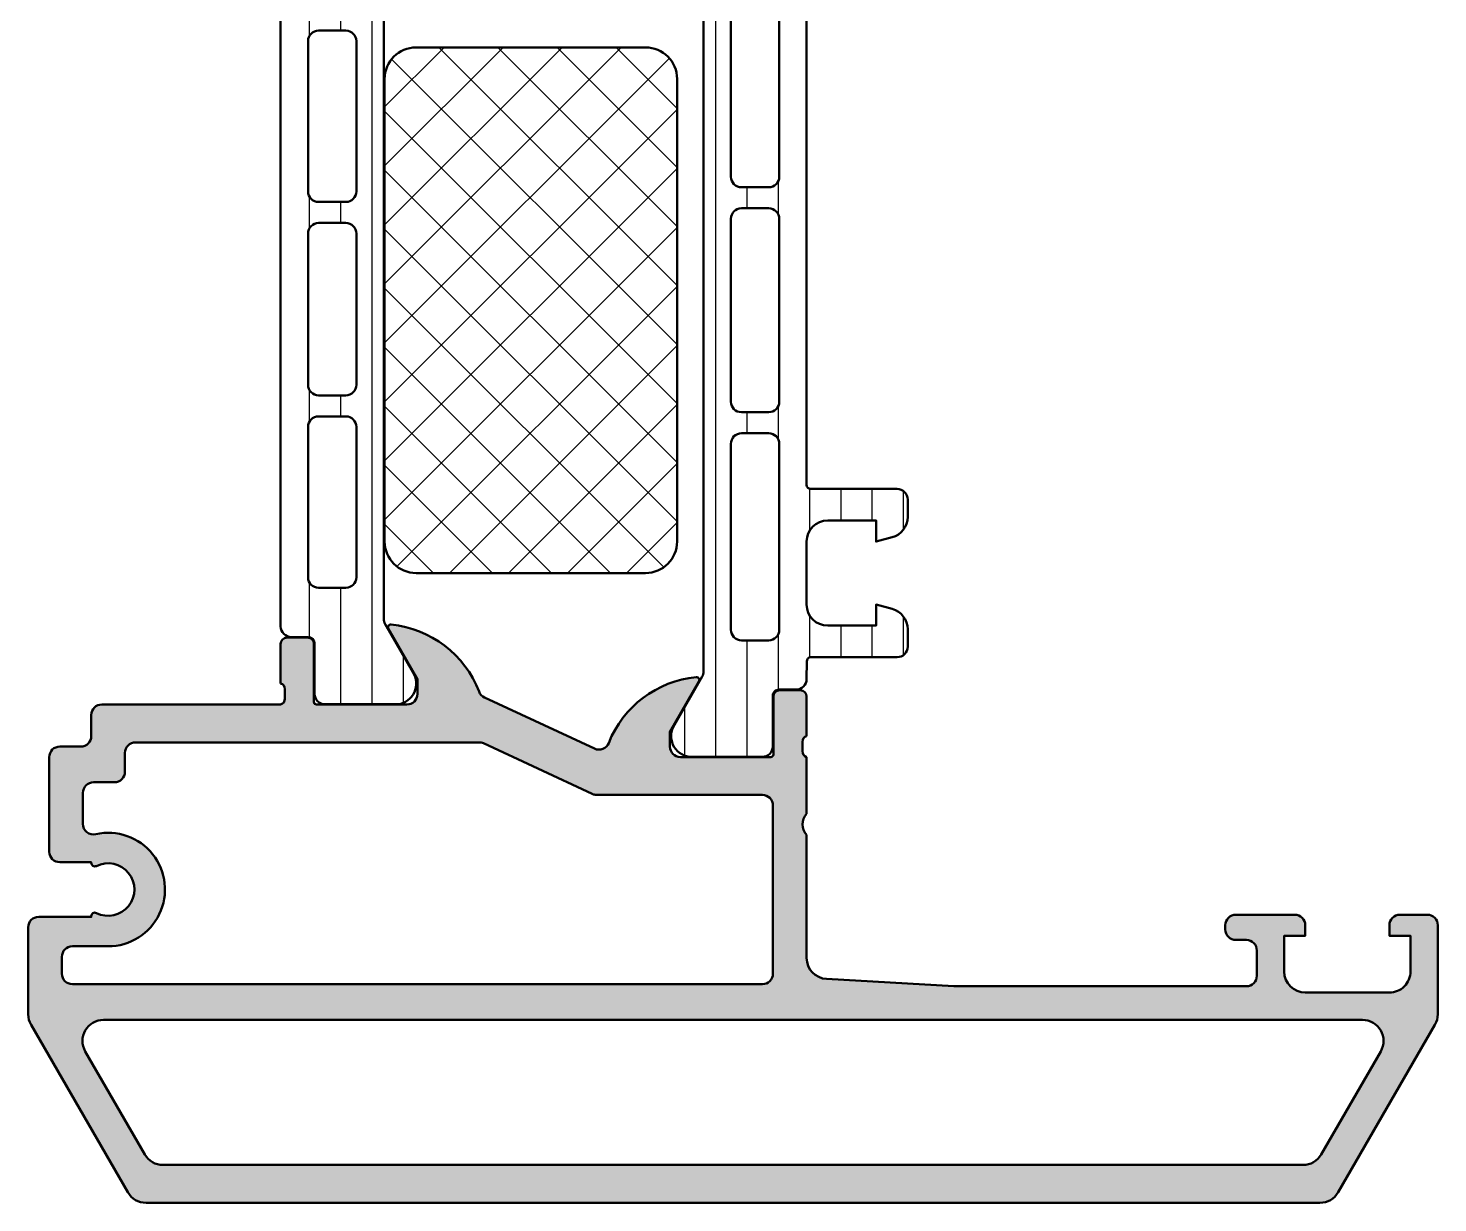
# Model space of a CAD drawing. Extents: x 0 to 67, y 1.3 to 92.7.
# Drawn here: x 0 to 67, y 1.3 to 57.2 of the extents above; entities that cross this region are included whole.
import ezdxf

# ---------------------------------------------------------------- set-up
doc = ezdxf.new("R2010")
doc.units = 0
for name, color, linetype, lineweight in [('0S-Alu contour', 7, 'Continuous', 50), ('0S-Alu hatch', 252, 'Continuous', 25), ('0S-Plastic contour', 254, 'Continuous', 50), ('0S-Plastic hatch', 253, 'Continuous', 25), ('0S-PT contour', 91, 'Continuous', 50), ('0S-PT hatch', 103, 'Continuous', 25)]:
    doc.layers.add(name, color=color, linetype=linetype, lineweight=lineweight)
pattern_1 = [(90, (0, 0), (-1.4859, 0), [])]

# ---------------------------------------------------------------- blocks, each defined once
blk = doc.blocks.new('357040__B6FF53A5_01B2_4312_879E_354DE3354620_')
at = {"layer": '0S-Alu hatch'}
h = blk.add_hatch(color=256, dxfattribs=at)
edge = h.paths.add_edge_path()
edge.add_line((36.99999999999998, 22.49999999999989), (36.99999999999999, 19.8000000003804))
edge.add_arc((37.52500000040001, 19.30000000000011), 0.7250000005519386, 136.3971810273362, 223.6028189727129)
edge.add_line((37.00000000000041, 18.79999999961938), (36.99999999999998, 12.94448846531186))
edge.add_arc((38, 12.94448846531192), 1.000000000000021, 180, 266.7295120768197)
edge.add_line((37.94295020946155, 11.94611713088792), (43.99999999999983, 11.60000000000004))
edge.add_line((43.99999999999983, 11.60000000000004), (57.90000000000001, 11.60000000000001))
edge.add_arc((57.90000000000001, 12.1), 0.4999999999999845, 270, 360)
edge.add_line((58.39999999999999, 12.1), (58.4, 13.29999999999997))
edge.add_arc((57.90000000000001, 13.29999999999995), 0.4999999999999912, 0, 90)
edge.add_line((57.90000000000001, 13.79999999999994), (57.39999999999999, 13.8))
edge.add_ellipse((57.40000000000001, 14.30000000000002), major_axis=(-0.5000000000000178, 0), ratio=1, start_angle=0, end_angle=89.9999999999967, ccw=False)
edge.add_line((56.90000000000001, 14.30000000000001), (56.89999999999999, 14.50000000000002))
edge.add_ellipse((57.39999999999998, 14.5), major_axis=(-0.4999999999999929, 0), ratio=1, start_angle=270.0000000000008, end_angle=360, ccw=False)
edge.add_line((57.39999999999998, 14.99999999999999), (60.2, 14.99999999999999))
edge.add_ellipse((60.20000000000001, 14.49999999999999), major_axis=(-0.4999999999999965, 0), ratio=1, start_angle=180, end_angle=270.0000000000008, ccw=False)
edge.add_line((60.7, 14.5), (60.7, 13.99999999999999))
edge.add_line((60.7, 13.99999999999999), (59.69999999999998, 13.99999999999999))
edge.add_line((59.69999999999998, 13.99999999999999), (59.69999999999998, 12.29999999999997))
edge.add_arc((60.69999999999996, 12.29999999999997), 0.9999999999999698, 180, 270)
edge.add_line((60.69999999999996, 11.3), (64.7, 11.29999999999997))
edge.add_arc((64.70000000000003, 12.29999999999996), 0.9999999999999918, 269.9999999999984, 360)
edge.add_line((65.70000000000002, 12.29999999999996), (65.69999999999999, 13.99999999999999))
edge.add_line((65.69999999999999, 13.99999999999999), (64.7, 13.99999999999999))
edge.add_line((64.7, 13.99999999999999), (64.7, 14.49999999999999))
edge.add_ellipse((65.20000000000002, 14.5), major_axis=(-0.5000000000000142, 0), ratio=1, start_angle=270.00000000000165, end_angle=360, ccw=False)
edge.add_line((65.2, 15.00000000000002), (66.50000000000006, 15.00000000000001))
edge.add_ellipse((66.50000000000009, 14.50000000000005), major_axis=(-0.4999999999999592, 0), ratio=1, start_angle=180, end_angle=270.00000000000324, ccw=False)
edge.add_line((67.00000000000004, 14.50000000000005), (67.00000000000004, 10.26794919243115))
edge.add_ellipse((65.99999999999983, 10.26794919243124), major_axis=(-1.000000000000213, 0), ratio=1, start_angle=150.0000000000012, end_angle=180, ccw=False)
edge.add_line((66.86602540378446, 9.767949192431148), (62.26572779264502, 1.8))
edge.add_ellipse((61.39970238886053, 2.300000000000015), major_axis=(-1.000000000000046, 0), ratio=1, start_angle=89.9999999999996, end_angle=150.0000000000007, ccw=False)
edge.add_line((61.39970238886053, 1.29999999999997), (5.600297611139282, 1.3))
edge.add_ellipse((5.600297611139293, 2.299999999999825), major_axis=(-0.999999999999825, 0), ratio=1, start_angle=29.999999999992724, end_angle=89.99999999999937, ccw=False)
edge.add_line((4.734272207354941, 1.800000000000025), (0.1339745962155234, 9.767949192431164))
edge.add_ellipse((1.000000000000049, 10.26794919243105), major_axis=(-1.000000000000019, 0), ratio=1, start_angle=0, end_angle=29.99999999999193, ccw=False)
edge.add_line((2.84e-14, 10.26794919243103), (-1.42e-14, 14.39999999999994))
edge.add_ellipse((0.5000000000000023, 14.39999999999995), major_axis=(-0.5000000000000167, 0), ratio=1, start_angle=270.0000000000019, end_angle=360, ccw=False)
edge.add_line((0.4999999999999859, 14.89999999999997), (3, 14.89999999999999))
edge.add_line((3, 14.89999999999999), (3.000000000000007, 14.93421935706779))
edge.add_ellipse((3.165780642932155, 14.93421935706779), major_axis=(-0.1657806429321482, 0), ratio=1, start_angle=243.3868418177383, end_angle=360, ccw=False)
edge.add_arc((3.800000000000018, 16.20000000000001), 1.250000000000036, 243.3868418177318, 476.6131581822662)
edge.add_ellipse((3.16578064293215, 17.46578064293221), major_axis=(-0.1657806429321411, 0), ratio=1, start_angle=0, end_angle=116.6131581822795, ccw=False)
edge.add_line((3.000000000000007, 17.46578064293222), (3, 17.50000000000004))
edge.add_line((3, 17.50000000000004), (1.500000000000028, 17.49999999999998))
edge.add_ellipse((1.499999999999947, 17.99999999999994), major_axis=(-0.499999999999961, 0), ratio=1, start_angle=0, end_angle=90.00000000000932, ccw=False)
edge.add_line((0.9999999999999857, 17.99999999999996), (1.000000000000028, 22.49999999999997))
edge.add_ellipse((1.499999999999995, 22.50000000000003), major_axis=(-0.4999999999999667, 0), ratio=1, start_angle=269.99999999999943, end_angle=360, ccw=False)
edge.add_line((1.5, 23), (2.500000000000071, 23.0000000000001))
edge.add_arc((2.500000000000028, 23.50000000000004), 0.4999999999999432, 270.0000000000049, 360)
edge.add_line((2.999999999999971, 23.50000000000004), (3.000000000000007, 24.50000000000001))
edge.add_ellipse((3.499999999999865, 24.50000000000014), major_axis=(-0.4999999999998588, 0), ratio=1, start_angle=269.99999999998545, end_angle=360, ccw=False)
edge.add_line((3.499999999999992, 25), (11.99999999999998, 25.00000000000005))
edge.add_arc((11.92116355345688, 25.26752059199319), 0.2788950563274763, 286.4198764195033, 361.1645893740948)
edge.add_line((12.20000099999997, 25.27318899999155), (12.200001, 25.72678299999153))
edge.add_arc((11.92113290435679, 25.73244365946854), 0.2789255417371852, 358.8371299271222, 433.5754054446411)
edge.add_line((11.99999999999999, 25.99998699999151), (12.00000000000001, 27.87999800000005))
edge.add_ellipse((12.29999999999996, 27.87999800000009), major_axis=(-0.2999999999999492, 0), ratio=1, start_angle=269.9999999999936, end_angle=360, ccw=False)
edge.add_line((12.29999999999999, 28.17999800000004), (13.27997431904278, 28.17999800000006))
edge.add_ellipse((13.2799743190428, 27.87999800000007), major_axis=(-0.2999999999999864, 0), ratio=1, start_angle=180, end_angle=270.0000000000034, ccw=False)
edge.add_line((13.57997431904279, 27.87999800000006), (13.57997431904278, 25.12000000000004))
edge.add_arc((13.6999743190429, 25.12000000000007), 0.1200000000001253, 180, 270)
edge.add_line((13.6999743190429, 24.99999999999995), (17.99999999999999, 25))
edge.add_arc((17.99999999999995, 25.50000000000002), 0.5000000000000302, 270.0000000000049, 360)
edge.add_line((18.49999999999998, 25.50000000000002), (18.50000000000001, 26.20000000000004))
edge.add_line((18.50000000000001, 26.20000000000004), (17.11850454237768, 28.59282032302751))
edge.add_ellipse((17.23811978464835, 28.66188021535164), major_axis=(-0.1381197846483003, 0), ratio=1, start_angle=-95.62257755077007, end_angle=29.999999999987097, ccw=False)
edge.add_ellipse((16.76177675882654, 23.82339113815246), major_axis=(-4.999999999999644, 0), ratio=1, start_angle=200.9621569470031, end_angle=264.37742244921003, ccw=False)
edge.add_arc((21.89776981780861, 25.79102303921614), 0.4999999999999431, 200.9621569470055, 244.9999999999999)
edge.add_line((21.68646068693828, 25.33786914569787), (26.9150522798285, 22.89973684456832))
edge.add_arc((27.12636141069885, 23.35289073808661), 0.4999999999999649, 244.9999999999982, 338.3460465731739)
edge.add_ellipse((32.23822324117366, 21.32339113815208), major_axis=(-5.000000000000004, 0), ratio=1, start_angle=275.62257755079213, end_angle=338.3460465731731, ccw=False)
edge.add_ellipse((31.76188021535169, 26.16188021535164), major_axis=(-0.1381197846482643, 0), ratio=1, start_angle=150.0000000000061, end_angle=275.62257755079963, ccw=False)
edge.add_line((31.88149545762233, 26.09282032302752), (30.49999999999999, 23.69999999999997))
edge.add_line((30.49999999999999, 23.69999999999997), (30.5, 23.00000000000005))
edge.add_arc((31.00000000000004, 23.00000000000002), 0.5000000000000427, 180, 269.9999999999959)
edge.add_line((31.00000000000001, 22.49999999999998), (35.3000256809573, 22.49999999999999))
edge.add_arc((35.30002568095732, 22.61999999999987), 0.1199999999998855, 269.9999999999932, 360)
edge.add_line((35.4200256809572, 22.61999999999987), (35.4200256809572, 25.37999799999987))
edge.add_ellipse((35.72002568095723, 25.37999799999986), major_axis=(-0.3000000000000327, 0), ratio=1, start_angle=270.0000000000041, end_angle=360, ccw=False)
edge.add_line((35.7200256809572, 25.6799979999999), (36.69999999999998, 25.67999799999989))
edge.add_ellipse((36.69999999999994, 25.37999799999985), major_axis=(-0.3000000000000398, 0), ratio=1, start_angle=180, end_angle=269.9999999999932, ccw=False)
edge.add_line((36.99999999999998, 25.37999799999986), (36.99999999999998, 23.49998699999138))
edge.add_arc((37.07886709564321, 23.23244365946842), 0.2789255417371863, 106.4245945553664, 181.1628700728821)
edge.add_line((36.79999900000001, 23.22678299999138), (36.79999899999997, 22.77318899999137))
edge.add_arc((37.07883644654301, 22.76752059199298), 0.2788950563274239, 178.8354106259002, 253.5801235805094)
edge = h.paths.add_edge_path()
edge.add_arc((34.9000000000002, 20.19999999999998), 0.5, 0, 90.0000000000016)
edge.add_line((34.90000000000018, 20.69999999999998), (27.01084733132141, 20.69999999994986))
edge.add_ellipse((27.01084733130033, 21.1999999998984), major_axis=(-0.4999999999485391, 0), ratio=1, start_angle=64.99999999728198, end_angle=90.00000000241579, ccw=False)
edge.add_line((26.79953820043023, 20.74684610643674), (21.63919449828627, 23.15315389354207))
edge.add_arc((21.42788536741497, 22.70000000005484), 0.4999999999722185, 64.99999999839545, 90.00000000115944)
edge.add_line((21.42788536740486, 23.20000000002706), (5.100000000000015, 23.20000000000004))
edge.add_arc((5.100000000000022, 22.70000000000002), 0.5000000000000197, 90.00000000000081, 180)
edge.add_line((4.600000000000003, 22.70000000000002), (4.599999999999994, 21.80000000000003))
edge.add_ellipse((4.099999999999958, 21.80000000000003), major_axis=(-0.500000000000032, 0), ratio=1, start_angle=90.00000000000489, end_angle=180, ccw=False)
edge.add_line((4.100000000000001, 21.3), (3.09999999999998, 21.3))
edge.add_arc((3.099999999999781, 20.8000000000001), 0.4999999999999006, 89.9999999999772, 180)
edge.add_line((2.59999999999988, 20.8000000000001), (2.600000000000022, 19.32249899920001))
edge.add_arc((3.100000000000036, 19.32249899920001), 0.5000000000000142, 180, 282.6356250930141)
edge.add_ellipse((3.799999999999982, 16.20000000000036), major_axis=(-2.700000000000371, 0), ratio=1, start_angle=89.99999999999989, end_angle=282.6356250930192, ccw=False)
edge.add_line((3.799999999999975, 13.49999999999999), (2.099999999999965, 13.49999999999997))
edge.add_arc((2.099999999999965, 12.99999999999999), 0.4999999999999778, 90, 180)
edge.add_line((1.599999999999988, 12.99999999999999), (1.59999999999998, 12.20000000000004))
edge.add_arc((2.099999999999994, 12.20000000000004), 0.5000000000000142, 180, 269.9999999999984)
edge.add_line((2.09999999999998, 11.70000000000003), (34.90000000000021, 11.69999999999998))
edge.add_arc((34.90000000000023, 12.19999999999997), 0.4999999999999878, 269.9999999999976, 360)
edge.add_line((35.40000000000021, 12.19999999999997), (35.4000000000002, 20.19999999999998))
edge = h.paths.add_edge_path()
edge.add_arc((60.59141201199516, 4.100000000000086), 1.000000000000074, 270.0000000000008, 329.9999999999996)
edge.add_line((61.45743741577966, 3.600000000000044), (64.28645373480877, 8.500000000000046))
edge.add_arc((63.42042833102435, 8.999999999999996), 0.9999999999999646, 330.0000000000021, 450.000000000002)
edge.add_line((63.42042833102431, 9.99999999999996), (3.579571668975631, 9.99999999999999))
edge.add_arc((3.579571668975631, 8.999999999999963), 1.000000000000026, 90, 209.9999999999984)
edge.add_line((2.713546265191156, 8.499999999999973), (5.542562584220398, 3.599999999999955))
edge.add_arc((6.408587988004732, 4.099999999999875), 0.9999999999998701, 209.999999999999, 270.0000000000025)
edge.add_line((6.408587988004775, 3.100000000000004), (60.59141201199517, 3.100000000000012))
at = {"layer": '0S-Alu contour', "color": 7}
for points in [[(12.29999999999999, 28.17999800000004), (13.27997431904278, 28.17999800000006)], [(18.49999999999998, 25.50000000000002), (18.50000000000001, 26.20000000000004), (17.11850454237768, 28.59282032302751)], [(11.99999999999999, 25.99998699999151), (12.00000000000001, 27.87999800000005)], [(13.57997431904279, 27.87999800000006), (13.57997431904278, 25.12000000000004)], [(12.20000099999997, 25.27318899999155), (12.200001, 25.72678299999153)], [(31.88149545762233, 26.09282032302752), (30.49999999999999, 23.69999999999997), (30.5, 23.00000000000005)], [(35.7200256809572, 25.6799979999999), (36.69999999999998, 25.67999799999989)], [(3.499999999999992, 25), (11.99999999999998, 25.00000000000005)], [(13.6999743190429, 24.99999999999995), (17.99999999999999, 25)], [(21.68646068693828, 25.33786914569787), (26.9150522798285, 22.89973684456832)], [(35.4200256809572, 22.61999999999987), (35.4200256809572, 25.37999799999987)], [(36.99999999999998, 25.37999799999986), (36.99999999999998, 23.49998699999138)], [(2.999999999999971, 23.50000000000004), (3.000000000000007, 24.50000000000001)], [(1.5, 23), (2.500000000000071, 23.0000000000001)], [(21.42788536740486, 23.20000000002706), (5.100000000000015, 23.20000000000004)], [(26.79953820043023, 20.74684610643674), (21.63919449828627, 23.15315389354207)], [(36.79999900000001, 23.22678299999138), (36.79999899999997, 22.77318899999137)], [(0.9999999999999857, 17.99999999999996), (1.000000000000028, 22.49999999999997)], [(4.600000000000003, 22.70000000000002), (4.599999999999994, 21.80000000000003)], [(31.00000000000001, 22.49999999999998), (35.3000256809573, 22.49999999999999)], [(36.99999999999998, 22.49999999999989), (36.99999999999999, 19.8000000003804)], [(2.59999999999988, 20.8000000000001), (2.600000000000022, 19.32249899920001)], [(4.100000000000001, 21.3), (3.09999999999998, 21.3)], [(34.90000000000018, 20.69999999999998), (27.01084733132141, 20.69999999994986)], [(35.40000000000021, 12.19999999999997), (35.4000000000002, 20.19999999999998)], [(37.00000000000041, 18.79999999961938), (36.99999999999998, 12.94448846531186)], [(3.000000000000007, 17.46578064293222), (3, 17.50000000000004), (1.500000000000028, 17.49999999999998)], [(0.4999999999999859, 14.89999999999997), (3, 14.89999999999999), (3.000000000000007, 14.93421935706779)], [(57.39999999999998, 14.99999999999999), (60.2, 14.99999999999999)], [(65.2, 15.00000000000002), (66.50000000000006, 15.00000000000001)], [(2.84e-14, 10.26794919243103), (-1.42e-14, 14.39999999999994)], [(56.90000000000001, 14.30000000000001), (56.89999999999999, 14.50000000000002)], [(60.7, 14.5), (60.7, 13.99999999999999), (59.69999999999998, 13.99999999999999), (59.69999999999998, 12.29999999999997)], [(65.70000000000002, 12.29999999999996), (65.69999999999999, 13.99999999999999), (64.7, 13.99999999999999), (64.7, 14.49999999999999)], [(67.00000000000004, 14.50000000000005), (67.00000000000004, 10.26794919243115)], [(3.799999999999975, 13.49999999999999), (2.099999999999965, 13.49999999999997)], [(57.90000000000001, 13.79999999999994), (57.39999999999999, 13.8)], [(1.599999999999988, 12.99999999999999), (1.59999999999998, 12.20000000000004)], [(58.39999999999999, 12.1), (58.4, 13.29999999999997)], [(2.09999999999998, 11.70000000000003), (34.90000000000021, 11.69999999999998)], [(37.94295020946155, 11.94611713088792), (43.99999999999983, 11.60000000000004), (57.90000000000001, 11.60000000000001)], [(60.69999999999996, 11.3), (64.7, 11.29999999999997)], [(4.734272207354941, 1.800000000000025), (0.1339745962155234, 9.767949192431164)], [(63.42042833102431, 9.99999999999996), (3.579571668975631, 9.99999999999999)], [(66.86602540378446, 9.767949192431148), (62.26572779264502, 1.8)], [(2.713546265191156, 8.499999999999973), (5.542562584220398, 3.599999999999955)], [(61.45743741577966, 3.600000000000044), (64.28645373480877, 8.500000000000046)], [(6.408587988004775, 3.100000000000004), (60.59141201199517, 3.100000000000012)], [(61.39970238886053, 1.29999999999997), (5.600297611139282, 1.3)]]:
    blk.add_lwpolyline(points, dxfattribs=at)
at = {"layer": '0S-Alu contour', "color": 7, "extrusion": (0, 0, -1)}
for centre, radius, start, end in [((-12.29999999999996, 27.87999800000009), 0.2999999999999492, 0, 90.00000000000644), ((-13.2799743190428, 27.87999800000007), 0.2999999999999865, 89.99999999999662, 180), ((-17.23811978464835, 28.66188021535164), 0.1381197846483003, 330.0000000000129, 95.62257755077005), ((-16.76177675882654, 23.82339113815246), 4.999999999999644, 95.62257755079, 159.0378430529969), ((-32.23822324117366, 21.32339113815208), 5.000000000000004, 21.65395342682692, 84.37742244920786), ((-31.76188021535169, 26.16188021535164), 0.1381197846482643, 84.37742244920037, 209.999999999994), ((-35.72002568095723, 25.37999799999986), 0.3000000000000327, 0, 89.99999999999594), ((-36.69999999999994, 25.37999799999985), 0.3000000000000398, 90.0000000000068, 180), ((-3.499999999999865, 24.50000000000014), 0.4999999999998588, 0, 90.00000000001454), ((-1.499999999999995, 22.50000000000003), 0.4999999999999667, 0, 90.00000000000055), ((-4.099999999999958, 21.80000000000003), 0.500000000000032, 180, 269.9999999999951), ((-27.01084733130033, 21.1999999998984), 0.4999999999485391, 269.9999999975842, 295.0000000027181), ((-3.799999999999982, 16.20000000000036), 2.700000000000371, 77.36437490698079, 270.0000000000002), ((-1.499999999999947, 17.99999999999994), 0.499999999999961, 269.9999999999907, 0), ((-3.16578064293215, 17.46578064293221), 0.1657806429321411, 243.3868418177205, 0), ((-0.5000000000000023, 14.39999999999995), 0.5000000000000167, 0, 89.99999999999811), ((-3.165780642932155, 14.93421935706779), 0.1657806429321482, 0, 116.6131581822617), ((-57.39999999999998, 14.5), 0.4999999999999929, 0, 89.9999999999992), ((-60.20000000000001, 14.49999999999999), 0.4999999999999965, 89.9999999999992, 180), ((-65.20000000000002, 14.5), 0.5000000000000142, 0, 89.99999999999837), ((-66.50000000000009, 14.50000000000005), 0.4999999999999592, 89.99999999999675, 180), ((-57.40000000000001, 14.30000000000002), 0.5000000000000178, 270.0000000000033, 0), ((-1.000000000000049, 10.26794919243105), 1.000000000000019, 330.0000000000081, 0), ((-65.99999999999983, 10.26794919243124), 1.000000000000213, 180, 209.9999999999989), ((-5.600297611139293, 2.299999999999825), 0.999999999999825, 270.0000000000006, 330.0000000000074), ((-61.39970238886053, 2.300000000000015), 1.000000000000046, 209.9999999999994, 270.0000000000004)]:
    blk.add_arc(centre, radius, start, end, dxfattribs=at)
at = {"layer": '0S-Alu contour', "color": 7}
for centre, radius, start, end in [((11.92113290435679, 25.73244365946854), 0.2789255417371852, 358.8371299271222, 73.57540544464119), ((17.99999999999995, 25.50000000000002), 0.5000000000000302, 270.0000000000049, 0), ((21.89776981780861, 25.79102303921614), 0.4999999999999431, 200.9621569470055, 244.9999999999999), ((11.92116355345688, 25.26752059199319), 0.2788950563274763, 286.4198764195033, 1.164589374094733), ((13.6999743190429, 25.12000000000007), 0.1200000000001253, 180, 270), ((2.500000000000028, 23.50000000000004), 0.4999999999999432, 270.0000000000049, 0), ((37.07886709564321, 23.23244365946842), 0.2789255417371863, 106.4245945553664, 181.1628700728821), ((5.100000000000022, 22.70000000000002), 0.5000000000000197, 90.00000000000081, 180), ((21.42788536741497, 22.70000000005484), 0.4999999999722185, 64.99999999839545, 90.00000000115944), ((27.12636141069885, 23.35289073808661), 0.4999999999999649, 244.9999999999982, 338.3460465731739), ((31.00000000000004, 23.00000000000002), 0.5000000000000427, 180, 269.9999999999959), ((35.30002568095732, 22.61999999999987), 0.1199999999998855, 269.9999999999932, 0), ((37.07883644654301, 22.76752059199298), 0.2788950563274239, 178.8354106259002, 253.5801235805094), ((3.099999999999781, 20.8000000000001), 0.4999999999999006, 89.9999999999772, 180), ((34.9000000000002, 20.19999999999998), 0.5, 0, 90.0000000000016), ((37.52500000040001, 19.30000000000011), 0.7250000005519386, 136.3971810273362, 223.6028189727129), ((3.100000000000036, 19.32249899920001), 0.5000000000000142, 180, 282.6356250930141), ((3.800000000000018, 16.20000000000001), 1.250000000000036, 243.3868418177318, 116.6131581822663), ((2.099999999999965, 12.99999999999999), 0.4999999999999778, 90, 180), ((57.90000000000001, 13.29999999999995), 0.4999999999999912, 0, 90), ((38, 12.94448846531192), 1.000000000000021, 180, 266.7295120768197), ((2.099999999999994, 12.20000000000004), 0.5000000000000142, 180, 269.9999999999984), ((34.90000000000023, 12.19999999999997), 0.4999999999999878, 269.9999999999976, 0), ((57.90000000000001, 12.1), 0.4999999999999845, 270, 0), ((60.69999999999996, 12.29999999999997), 0.9999999999999698, 180, 270), ((64.70000000000003, 12.29999999999996), 0.9999999999999918, 269.9999999999984, 0), ((3.579571668975631, 8.999999999999963), 1.000000000000026, 90, 209.9999999999984), ((63.42042833102435, 8.999999999999996), 0.9999999999999646, 330.0000000000021, 90.00000000000205), ((6.408587988004732, 4.099999999999875), 0.9999999999998701, 209.999999999999, 270.0000000000025), ((60.59141201199516, 4.100000000000086), 1.000000000000074, 270.0000000000008, 329.9999999999996)]:
    blk.add_arc(centre, radius, start, end, dxfattribs=at)
blk = doc.blocks.new('373770__003F9D32_9CCC_4C58_A648_3BD5B1FA18CB_')
at = {"layer": '0S-PT hatch'}
h = blk.add_hatch(dxfattribs=at)
h.set_pattern_fill('ANSI37', color=256, scale=0.625, angle=90, style=0)
h.set_pattern_definition([(135, (0, 0), (-1.403165018917055, -1.403165018917055), []), (225, (0, 0), (1.403165018917055, -1.403165018917055), [])])
edge = h.paths.add_edge_path()
edge.add_ellipse((29.34272873560566, 54.75123236879152), major_axis=(-1.500001780491556, 0), ratio=1, start_angle=180.0000680077738, end_angle=269.99993199035316, ccw=False)
edge.add_line((30.84273051609616, 54.75123414923298), (30.84273051609616, 32.75123414928202))
edge.add_ellipse((29.34272557221635, 32.75123909316184), major_axis=(-1.500004943887955, 0), ratio=1, start_angle=90.00018884167588, end_angle=179.9998111576984, ccw=False)
edge.add_line((29.34273051609616, 31.25123414928202), (18.4426980911694, 31.25123414928202))
edge.add_ellipse((18.44270177175718, 32.75123782986931), major_axis=(-1.500003680591806, 0), ratio=1, start_angle=0.00014059036482194642, end_angle=89.9998594122477, ccw=False)
edge.add_line((16.9426980911699, 32.751234149281), (16.94269809116989, 54.75123414928201))
edge.add_ellipse((18.44269860856824, 54.75123363188366), major_axis=(-1.50000051739844, 0), ratio=1, start_angle=270.00001976317316, end_angle=359.999980233711, ccw=False)
edge.add_line((18.4426980911694, 56.25123414928202), (29.34273051609616, 56.25123414928202))
at = {"layer": '0S-PT contour', "color": 7}
for points in [[(18.4426980911694, 56.25123414928202), (29.34273051609616, 56.25123414928202)], [(16.9426980911699, 32.751234149281), (16.94269809116989, 54.75123414928201)], [(30.84273051609616, 54.75123414923298), (30.84273051609616, 32.75123414928202)], [(29.34273051609616, 31.25123414928202), (18.4426980911694, 31.25123414928202)]]:
    blk.add_lwpolyline(points, dxfattribs=at)
at = {"layer": '0S-PT contour', "color": 7, "extrusion": (0, 0, -1)}
for centre, radius, start, end in [((-18.44269860856824, 54.75123363188366), 1.50000051739844, 1.97662889618e-05, 89.99998023682683), ((-29.34272873560566, 54.75123236879152), 1.500001780491556, 90.00006800964682, 179.9999319922262), ((-18.44270177175718, 32.75123782986931), 1.500003680591806, 270.0001405877523, 359.9998594096352), ((-29.34272557221635, 32.75123909316184), 1.500004943887955, 180.0001888423017, 269.9998111583241)]:
    blk.add_arc(centre, radius, start, end, dxfattribs=at)
blk = doc.blocks.new('244385__70132408_3ED7_4DBD_8131_EB880D9C762F___979225FD_61A7_45A4_9810_A88019234515_')
at = {"layer": '0S-Plastic hatch'}
h = blk.add_hatch(dxfattribs=at)
h.set_pattern_fill('ANSI31', color=256, scale=0.4680000000000001, angle=45, style=0)
h.set_pattern_definition(pattern_1)
edge = h.paths.add_edge_path()
edge.add_line((16.90002450034351, 58.4283590002828), (16.90002450034351, 29.07410929828124))
edge.add_arc((17.40002450044403, 29.07410982107955), 0.5000000001050631, 180.0000599103376, 209.9999965965098)
edge.add_line((16.9670117836103, 28.82410984674889), (18.28548149809947, 26.5404530000001))
edge.add_ellipse((17.44422884910815, 25.99981807472294), major_axis=(-0.9999960709244619, 0), ratio=1, start_angle=98.18160805189831, end_angle=212.727016099842, ccw=False)
edge.add_line((17.58653949809948, 25.0100000000001), (14.109998, 25.0100000000001))
edge.add_ellipse((14.10999536037492, 25.50999597743872), major_axis=(-0.4999959774455868, 0), ratio=1, start_angle=-0.0003024817733034979, end_angle=90.00030248118651, ccw=False)
edge.add_line((13.60999938293631, 25.50999861706892), (13.61033133333333, 27.9099970000001))
edge.add_arc((13.31033133333334, 27.90999700000011), 0.2999999999999971, 0, 90)
edge.add_line((13.31033133333334, 28.20999700000011), (12.5, 28.2099970000001))
edge.add_ellipse((12.49999732109082, 28.70999432109093), major_axis=(-0.4999973210980003, 0), ratio=1, start_angle=-0.00030698238492732344, end_angle=90.00030698202369, ccw=False)
edge.add_line((12, 28.70999700000325), (12, 58.79247129856394))
edge.add_ellipse((12.49999732109081, 58.79247397747312), major_axis=(-0.4999973210979879, 0), ratio=1, start_angle=-90.00030698202511, end_angle=0.00030698238492732344, ccw=False)
edge.add_line((12.5, 59.29247129856393), (13.31033133333333, 59.29247129856393))
edge.add_arc((13.31033133333333, 59.59247129856394), 0.3000000000000114, 270, 360)
edge.add_line((13.61033133333334, 59.59247129856394), (13.60999938293631, 61.99246968150024))
edge.add_ellipse((14.10999536037496, 61.99247232112529), major_axis=(-0.4999959774456224, 0), ratio=1, start_angle=-90.0003024811814, end_angle=0.0003024817733034979, ccw=False)
edge.add_line((14.109998, 62.49246829856394), (17.58653949809947, 62.49246829856393))
edge.add_ellipse((17.44422884910814, 61.5026502238411), major_axis=(-0.9999960709244556, 0), ratio=1, start_angle=147.2729839001586, end_angle=261.81839194810186, ccw=False)
edge.add_line((18.28548149809947, 60.96201529856394), (16.96701178361287, 58.67835845181369))
edge.add_arc((17.40002450021794, 58.42835847754464), 0.4999999999364182, 150.0000033965041, 179.9999401018306)
edge = h.paths.add_edge_path()
edge.add_line((15.60001373291015, 49.40082702636729), (15.59999847412109, 56.55085144042979))
edge.add_arc((15.09995491468977, 56.55080788099848), 0.5000435613285777, 0.0049911083804904, 89.9950088916872)
edge.add_line((15.09999847412109, 57.05085144042979), (13.79998970031738, 57.05085144042979))
edge.add_arc((13.80001728385491, 56.55083911629031), 0.5000123249003159, 90.00316076265852, 179.9985877925767)
edge.add_line((13.30000495910647, 56.55085144042872), (13.30000495910644, 49.40082702636669))
edge.add_arc((13.80004851853775, 49.40087058579859), 0.5000435613285635, 180.0049911083805, 269.9950088916888)
edge.add_line((13.80000495910644, 48.90082702636728), (15.10001373291015, 48.90082702636729))
edge.add_arc((15.09997017347883, 49.40087058579861), 0.5000435613285706, 270.0049911083136, 359.9950088916195)
edge = h.paths.add_edge_path()
edge.add_line((15.60001373291015, 40.20085334777841), (15.60001373291015, 47.40082702636729))
edge.add_arc((15.10006450684432, 47.40087780030144), 0.4999492286440843, 359.9941811448113, 450.0058188551467)
edge.add_line((15.10001373291015, 47.90082702636727), (13.80000495910644, 47.9008270263673))
edge.add_arc((13.79995418517229, 47.40087780030146), 0.4999492286440914, 89.99418114485486, 180.0058188552513)
edge.add_line((13.30000495910645, 47.40082702636692), (13.30000495910644, 40.20085334777877))
edge.add_arc((13.79995418517226, 40.20080257384424), 0.4999492286440701, 179.9941811447487, 270.0058188551484)
edge.add_line((13.80000495910644, 39.70085334777843), (15.10001373291015, 39.70085334777842))
edge.add_arc((15.10006450684433, 40.20080257384424), 0.4999492286440808, 269.9941811448524, 360.0058188551886)
edge = h.paths.add_edge_path()
edge.add_line((13.30000495910644, 38.20085334777842), (13.30000495910644, 31.05082750320445))
edge.add_arc((13.80004851853775, 31.05087106263574), 0.5000435613285635, 180.0049911083805, 269.9950088916888)
edge.add_line((13.80000495910644, 30.55082750320444), (15.10001373291015, 30.55082750320444))
edge.add_arc((15.09997017347886, 31.05087106263575), 0.5000435613285599, 270.0049911083104, 359.9950088916195)
edge.add_line((15.60001373291016, 31.05082750320384), (15.60001373291015, 38.20085334777842))
edge.add_arc((15.09997017347885, 38.20080978834713), 0.5000435613285635, 0.0049911083804904, 89.99500889168881)
edge.add_line((15.10001373291015, 38.70085334777844), (13.80000495910644, 38.70085334777842))
edge.add_arc((13.80004851853775, 38.20080978834712), 0.500043561328567, 90.00499110831201, 179.9950088916195)
at = {"layer": '0S-Alu contour', "color": 7}
for points in [[(15.09999847412109, 57.05085144042979), (13.79998970031738, 57.05085144042979)], [(13.30000495910647, 56.55085144042872), (13.30000495910644, 49.40082702636669)], [(15.60001373291015, 49.40082702636729), (15.59999847412109, 56.55085144042979)], [(13.80000495910644, 48.90082702636728), (15.10001373291015, 48.90082702636729)], [(15.10001373291015, 47.90082702636727), (13.80000495910644, 47.9008270263673)], [(13.30000495910645, 47.40082702636692), (13.30000495910644, 40.20085334777877)], [(15.60001373291015, 40.20085334777841), (15.60001373291015, 47.40082702636729)], [(13.80000495910644, 39.70085334777843), (15.10001373291015, 39.70085334777842)], [(13.30000495910644, 38.20085334777842), (13.30000495910644, 31.05082750320445)], [(15.10001373291015, 38.70085334777844), (13.80000495910644, 38.70085334777842)], [(15.60001373291016, 31.05082750320384), (15.60001373291015, 38.20085334777842)], [(13.80000495910644, 30.55082750320444), (15.10001373291015, 30.55082750320444)]]:
    blk.add_lwpolyline(points, dxfattribs=at)
for centre, radius, start, end in [((13.80001728385491, 56.55083911629031), 0.5000123249003159, 90.00316076265852, 179.9985877925767), ((15.09995491468977, 56.55080788099848), 0.5000435613285777, 0.0049911083804904, 89.9950088916872), ((13.80004851853775, 49.40087058579859), 0.5000435613285635, 180.0049911083805, 269.9950088916888), ((15.09997017347883, 49.40087058579861), 0.5000435613285706, 270.0049911083136, 359.9950088916195), ((13.79995418517229, 47.40087780030146), 0.4999492286440914, 89.99418114485486, 180.0058188552513), ((15.10006450684432, 47.40087780030144), 0.4999492286440843, 359.9941811448113, 90.00581885514676), ((13.79995418517226, 40.20080257384424), 0.4999492286440701, 179.9941811447487, 270.0058188551484), ((15.10006450684433, 40.20080257384424), 0.4999492286440808, 269.9941811448524, 0.0058188551886833), ((13.80004851853775, 38.20080978834712), 0.500043561328567, 90.00499110831201, 179.9950088916195), ((15.09997017347885, 38.20080978834713), 0.5000435613285635, 0.0049911083804904, 89.99500889168881), ((13.80004851853775, 31.05087106263574), 0.5000435613285635, 180.0049911083805, 269.9950088916888), ((15.09997017347886, 31.05087106263575), 0.5000435613285599, 270.0049911083104, 359.9950088916195)]:
    blk.add_arc(centre, radius, start, end, dxfattribs=at)
at = {"layer": '0S-Plastic contour', "color": 7}
for points in [[(14.109998, 62.49246829856394), (17.58653949809947, 62.49246829856393)], [(13.61033133333334, 59.59247129856394), (13.60999938293631, 61.99246968150024)], [(18.28548149809947, 60.96201529856394), (16.96701178361287, 58.67835845181369)], [(12.5, 59.29247129856393), (13.31033133333333, 59.29247129856393)], [(12, 28.70999700000325), (12, 58.79247129856394)], [(16.90002450034351, 58.4283590002828), (16.90002450034351, 29.07410929828124)], [(16.9670117836103, 28.82410984674889), (18.28548149809947, 26.5404530000001)], [(13.31033133333334, 28.20999700000011), (12.5, 28.2099970000001)], [(13.60999938293631, 25.50999861706892), (13.61033133333333, 27.9099970000001)], [(17.58653949809948, 25.0100000000001), (14.109998, 25.0100000000001)]]:
    blk.add_lwpolyline(points, dxfattribs=at)
at = {"layer": '0S-Plastic contour', "color": 7, "extrusion": (0, 0, -1)}
for centre, radius, start, end in [((-14.10999536037496, 61.99247232112529), 0.4999959774456224, 359.9996975182267, 90.0003024811814), ((-17.44422884910814, 61.5026502238411), 0.9999960709244556, 98.18160805189815, 212.7270160998414), ((-12.49999732109081, 58.79247397747312), 0.4999973210979879, 359.9996930176151, 90.00030698202518), ((-12.49999732109082, 28.70999432109093), 0.4999973210980003, 269.9996930179763, 0.0003069823849455), ((-17.44422884910815, 25.99981807472294), 0.9999960709244619, 147.272983900158, 261.8183919481017), ((-14.10999536037492, 25.50999597743872), 0.4999959774455868, 269.9996975188135, 0.0003024817733149)]:
    blk.add_arc(centre, radius, start, end, dxfattribs=at)
at = {"layer": '0S-Plastic contour', "color": 7}
for centre, radius, start, end in [((13.31033133333333, 59.59247129856394), 0.3000000000000114, 270, 0), ((17.40002450021794, 58.42835847754464), 0.4999999999364182, 150.0000033965041, 179.9999401018306), ((17.40002450044403, 29.07410982107955), 0.5000000001050631, 180.0000599103376, 209.9999965965098), ((13.31033133333334, 27.90999700000011), 0.2999999999999971, 0, 90)]:
    blk.add_arc(centre, radius, start, end, dxfattribs=at)
blk = doc.blocks.new('244385__2CE7EA3D_4F51_4282_8941_58DA6035EDFF___6195AB66_059D_485E_9772_EF07D63365A8_')
at = {"layer": '0S-Plastic hatch'}
h = blk.add_hatch(dxfattribs=at)
h.set_pattern_fill('ANSI31', color=256, scale=0.4680000000000001, angle=45, style=0)
h.set_pattern_definition(pattern_1)
edge = h.paths.add_edge_path()
edge.add_line((37, 61.29262339778477), (37.000022921558, 35.45125658823258))
edge.add_arc((37.20416178718004, 35.45537538707193), 0.2041804127758787, 181.1558689438178, 269.5149389342804)
edge.add_line((37.20243323428476, 35.25120229122869), (41.30243323427305, 35.25120229122868))
edge.add_ellipse((41.30243323427305, 34.75120229122874), major_axis=(-0.4999999999999432, 0), ratio=1, start_angle=180, end_angle=270, ccw=False)
edge.add_line((41.80243323427299, 34.75120229122874), (41.80243323427299, 33.92045306784107))
edge.add_ellipse((40.80243323427293, 33.92045306784109), major_axis=(-1.000000000000056, 0), ratio=1, start_angle=105.0000000010823, end_angle=180, ccw=False)
edge.add_line((41.06125227939371, 32.95452724155686), (40.30243323427305, 32.75120229122868))
edge.add_line((40.30243323427305, 32.75120229122868), (40.30243323427305, 33.75120229122868))
edge.add_line((40.30243323427305, 33.75120229122868), (38.00243323428464, 33.75120229122868))
edge.add_arc((38.00414226812572, 32.74707631855109), 1.004127427074073, 90.09751797508503, 179.770140321516)
edge.add_line((37.00002292155801, 32.7511046743982), (37.00002292155801, 29.75122632025454))
edge.add_arc((38.00414248000591, 29.75532877543032), 1.004127938958019, 180.2340877213157, 269.9024699846793)
edge.add_line((38.0024332342847, 28.75120229122868), (40.30243323427304, 28.75120229122868))
edge.add_line((40.30243323427304, 28.75120229122868), (40.30243323427316, 29.75120229122862))
edge.add_line((40.30243323427316, 29.75120229122862), (41.06125227939372, 29.54787734087037))
edge.add_ellipse((40.80243323427313, 28.58195151458671), major_axis=(-0.999999999999458, 0), ratio=1, start_angle=180, end_angle=254.99999999892, ccw=False)
edge.add_line((41.8024332342726, 28.58195151458671), (41.80243323427305, 27.75120229122868))
edge.add_ellipse((41.30243323427303, 27.75120229122869), major_axis=(-0.5000000000000142, 0), ratio=1, start_angle=90, end_angle=180, ccw=False)
edge.add_line((41.30243323427303, 27.25120229122868), (37.20243323428468, 27.25120229122868))
edge.add_arc((37.20243323428468, 27.05120229122869), 0.1999999999999871, 90, 180)
edge.add_line((37.0024332342847, 27.05120229122869), (37.00111268929476, 26.21013004610081))
edge.add_ellipse((36.50111536862896, 26.21010925689811), major_axis=(-0.4999973210979916, 0), ratio=1, start_angle=90.00176831586168, end_angle=180.0023822800019, ccw=False)
edge.add_line((36.50113080001328, 25.71011193603826), (35.69079946719837, 25.71008330962005))
edge.add_arc((35.6908103334327, 25.41008330981685), 0.2999999999999954, 90.00207529788617, 180.0020752978985)
edge.add_line((35.39081033362949, 25.41007244358246), (35.39122921384228, 23.01007407424403))
edge.add_ellipse((34.89123323682728, 23.01005332437414), major_axis=(-0.4999959774455648, 0), ratio=1, start_angle=90.0017728167, end_angle=180.0023777790716, ccw=False)
edge.add_line((34.89124870744703, 22.51005734716791), (31.41470721164119, 22.50993069970381))
edge.add_ellipse((31.5569820085554, 23.49975392838023), major_axis=(-0.9999960709244787, 0), ratio=1, start_angle=-32.72494080195412, end_angle=81.82046724598712, ccw=False)
edge.add_line((30.71570977789662, 24.04035838247472), (32.03409677568366, 26.32406298372981))
edge.add_arc((31.60107500404301, 26.57404727380659), 0.5000000000000066, 330.0020786985385, 360.0020153930485)
edge.add_line((32.10107500373368, 26.5740648614288), (32.09998869130261, 60.92833361702781))
edge.add_arc((31.59998869164976, 60.9283149838686), 0.5000000000000491, 0.0021352027151592, 30.00207189722995)
edge.add_line((32.0329923529018, 61.17833064206299), (30.71443992344539, 63.46193973131237))
edge.add_ellipse((31.55567298966566, 64.0026051270629), major_axis=(-0.9999960709244984, 0), ratio=1, start_angle=-81.81631665021342, end_angle=32.729091397726506, ccw=False)
edge.add_line((31.41332648878387, 64.99241804653361), (34.88986798458969, 64.99254469399769))
edge.add_ellipse((34.88988873445962, 64.49254871698268), major_axis=(-0.4999959774455648, 0), ratio=1, start_angle=180.0017728167249, end_angle=270.0023777790745, ccw=False)
edge.add_line((35.38988471166585, 64.49256418760262), (35.38963969108503, 62.09256579421694))
edge.add_arc((35.68963969088823, 62.09257666045125), 0.299999999999997, 180.0020752978985, 270.0020752978848)
edge.add_line((35.68965055712254, 61.79257666064805), (36.49998188993747, 61.79260528706625))
edge.add_ellipse((36.50000267914015, 61.29260796640046), major_axis=(-0.4999973210979845, 0), ratio=1, start_angle=180.0017683158931, end_angle=270.0023822799104, ccw=False)
edge = h.paths.add_edge_path()
edge.add_arc((35.20055129933869, 58.95118994053613), 0.5000000020876287, 0, 90.00189910261706)
edge.add_line((35.20053472654188, 59.4511899423491), (33.90054062027398, 59.4511899423491))
edge.add_arc((33.90053698091735, 58.95119358170574), 0.4999963606566095, 89.99958295741467, 180.0004170428646)
edge.add_line((33.40054062027398, 58.95118994234668), (33.40054062027398, 50.10119604586711))
edge.add_arc((33.90053698091724, 50.10119240650805), 0.4999963606565073, 179.9995829571354, 270.0004170425959)
edge.add_line((33.90054062027396, 49.60119604586479), (35.2005347265867, 49.6011960458648))
edge.add_arc((35.20055129926902, 50.10119604774745), 0.5000000021573054, 269.9981009105036, 360)
edge.add_line((35.70055130142633, 50.10119604774745), (35.70055130142633, 58.95118994053613))
edge = h.paths.add_edge_path()
edge.add_line((35.70055130141594, 39.40118994305277), (35.70055130141596, 48.10119604656846))
edge.add_arc((35.20055130141595, 48.10119604656325), 0.5000000000000071, 0, 90.00000000119365)
edge.add_line((35.20055130140554, 48.60119604656325), (33.90054062025321, 48.60119604656325))
edge.add_arc((33.90054062026361, 48.10119604656323), 0.5000000000000134, 90.00000000119202, 180)
edge.add_line((33.40054062026359, 48.10119604656323), (33.4005406202636, 39.40118994304757))
edge.add_arc((33.90054062026359, 39.40118994304757), 0.4999999999999929, 180, 269.9999999999992)
edge.add_line((33.90054062026358, 38.90118994304758), (35.20055130141594, 38.90118994304757))
edge.add_arc((35.20055130141594, 39.40118994304757), 0.4999999999999983, 270, 360)
edge = h.paths.add_edge_path()
edge.add_arc((35.20055129932832, 37.40118994123461), 0.5000000020876199, 0, 90.00189910261543)
edge.add_line((35.20053472653152, 37.90118994304757), (33.9005406202636, 37.90118994304757))
edge.add_arc((33.90053698090692, 37.40119358240425), 0.4999963606565686, 89.99958295740896, 180.0004170428646)
edge.add_line((33.4005406202636, 37.40118994304518), (33.4005406202636, 28.55121130535231))
edge.add_arc((33.90055587905266, 28.55121130535231), 0.5000152587890554, 180, 270.0000000000008)
edge.add_line((33.90055587905266, 28.05119604656325), (35.200566560205, 28.05119604656324))
edge.add_arc((35.200566560205, 28.55118078777417), 0.4999847412109291, 270, 360)
edge.add_line((35.70055130141593, 28.55118078777417), (35.70055130141593, 37.40118994123461))
at = {"layer": '0S-Alu contour', "color": 7}
for points in [[(35.20053472654188, 59.4511899423491), (33.90054062027398, 59.4511899423491)], [(33.40054062027398, 58.95118994234668), (33.40054062027398, 50.10119604586711)], [(35.70055130142633, 50.10119604774745), (35.70055130142633, 58.95118994053613)], [(33.90054062027396, 49.60119604586479), (35.2005347265867, 49.6011960458648)], [(35.20055130140554, 48.60119604656325), (33.90054062025321, 48.60119604656325)], [(33.40054062026359, 48.10119604656323), (33.4005406202636, 39.40118994304757)], [(35.70055130141594, 39.40118994305277), (35.70055130141596, 48.10119604656846)], [(33.90054062026358, 38.90118994304758), (35.20055130141594, 38.90118994304757)], [(35.20053472653152, 37.90118994304757), (33.9005406202636, 37.90118994304757)], [(33.4005406202636, 37.40118994304518), (33.4005406202636, 28.55121130535231)], [(35.70055130141593, 28.55118078777417), (35.70055130141593, 37.40118994123461)], [(33.90055587905266, 28.05119604656325), (35.200566560205, 28.05119604656324)]]:
    blk.add_lwpolyline(points, dxfattribs=at)
for centre, radius, start, end in [((33.90053698091735, 58.95119358170574), 0.4999963606566095, 89.99958295741467, 180.0004170428646), ((35.20055129933869, 58.95118994053613), 0.5000000020876287, 0, 90.00189910261706), ((33.90053698091724, 50.10119240650805), 0.4999963606565073, 179.9995829571354, 270.0004170425959), ((35.20055129926902, 50.10119604774745), 0.5000000021573054, 269.9981009105036, 0), ((33.90054062026361, 48.10119604656323), 0.5000000000000134, 90.00000000119202, 180), ((35.20055130141595, 48.10119604656325), 0.5000000000000071, 0, 90.00000000119365), ((33.90054062026359, 39.40118994304757), 0.4999999999999929, 180, 269.9999999999992), ((35.20055130141594, 39.40118994304757), 0.4999999999999983, 270, 0), ((33.90053698090692, 37.40119358240425), 0.4999963606565686, 89.99958295740896, 180.0004170428646), ((35.20055129932832, 37.40118994123461), 0.5000000020876199, 0, 90.00189910261543), ((33.90055587905266, 28.55121130535231), 0.5000152587890554, 180, 270.0000000000008), ((35.200566560205, 28.55118078777417), 0.4999847412109291, 270, 0)]:
    blk.add_arc(centre, radius, start, end, dxfattribs=at)
at = {"layer": '0S-Plastic contour', "color": 7}
for points in [[(31.41332648878387, 64.99241804653361), (34.88986798458969, 64.99254469399769)], [(35.38988471166585, 64.49256418760262), (35.38963969108503, 62.09256579421694)], [(32.0329923529018, 61.17833064206299), (30.71443992344539, 63.46193973131237)], [(35.68965055712254, 61.79257666064805), (36.49998188993747, 61.79260528706625)], [(37, 61.29262339778477), (37.000022921558, 35.45125658823258)], [(32.10107500373368, 26.5740648614288), (32.09998869130261, 60.92833361702781)], [(37.20243323428476, 35.25120229122869), (41.30243323427305, 35.25120229122868)], [(41.80243323427299, 34.75120229122874), (41.80243323427299, 33.92045306784107)], [(41.06125227939371, 32.95452724155686), (40.30243323427305, 32.75120229122868), (40.30243323427305, 33.75120229122868), (38.00243323428464, 33.75120229122868)], [(37.00002292155801, 32.7511046743982), (37.00002292155801, 29.75122632025454)], [(38.0024332342847, 28.75120229122868), (40.30243323427304, 28.75120229122868), (40.30243323427316, 29.75120229122862), (41.06125227939372, 29.54787734087037)], [(41.8024332342726, 28.58195151458671), (41.80243323427305, 27.75120229122868)], [(37.0024332342847, 27.05120229122869), (37.00111268929476, 26.21013004610081)], [(41.30243323427303, 27.25120229122868), (37.20243323428468, 27.25120229122868)], [(30.71570977789662, 24.04035838247472), (32.03409677568366, 26.32406298372981)], [(36.50113080001328, 25.71011193603826), (35.69079946719837, 25.71008330962005)], [(35.39081033362949, 25.41007244358246), (35.39122921384228, 23.01007407424403)], [(34.89124870744703, 22.51005734716791), (31.41470721164119, 22.50993069970381)]]:
    blk.add_lwpolyline(points, dxfattribs=at)
at = {"layer": '0S-Plastic contour', "color": 7, "extrusion": (0, 0, -1)}
for centre, radius, start, end in [((-31.55567298966566, 64.0026051270629), 0.9999960709244984, 327.2709086022735, 81.81631665021351), ((-34.88988873445962, 64.49254871698268), 0.4999959774455648, 89.99762222092549, 179.9982271832751), ((-36.50000267914015, 61.29260796640046), 0.4999973210979846, 89.9976177200896, 179.9982316841069), ((-41.30243323427305, 34.75120229122874), 0.4999999999999432, 90, 180), ((-40.80243323427293, 33.92045306784109), 1.000000000000056, 180, 254.9999999989177), ((-40.80243323427313, 28.58195151458671), 0.999999999999458, 105.00000000108, 180), ((-41.30243323427303, 27.75120229122869), 0.5000000000000142, 180, 270), ((-36.50111536862896, 26.21010925689811), 0.4999973210979917, 179.9976177199981, 269.9982316841383), ((-31.5569820085554, 23.49975392838023), 0.9999960709244787, 278.1795327540129, 32.72494080195404), ((-34.89123323682728, 23.01005332437414), 0.4999959774455648, 179.9976222209284, 269.9982271833)]:
    blk.add_arc(centre, radius, start, end, dxfattribs=at)
at = {"layer": '0S-Plastic contour', "color": 7}
for centre, radius, start, end in [((35.68963969088823, 62.09257666045125), 0.299999999999997, 180.0020752978985, 270.0020752978848), ((31.59998869164976, 60.9283149838686), 0.5000000000000491, 0.0021352027151592, 30.00207189722995), ((37.20416178718004, 35.45537538707193), 0.2041804127758787, 181.1558689438178, 269.5149389342804), ((38.00414226812572, 32.74707631855109), 1.004127427074073, 90.09751797508503, 179.770140321516), ((38.00414248000591, 29.75532877543032), 1.004127938958019, 180.2340877213157, 269.9024699846793), ((37.20243323428468, 27.05120229122869), 0.1999999999999871, 90, 180), ((31.60107500404301, 26.57404727380659), 0.5000000000000066, 330.0020786985385, 0.0020153930485069), ((35.6908103334327, 25.41008330981685), 0.2999999999999954, 90.00207529788617, 180.0020752978985)]:
    blk.add_arc(centre, radius, start, end, dxfattribs=at)
blk = doc.blocks.new('373770__24A098C5_F615_4248_9F71_877368B994BF_')
at = {"layer": '0S-Alu contour', "color": 7}
blk.add_blockref('357040__B6FF53A5_01B2_4312_879E_354DE3354620_', (0, 0), dxfattribs=at)
at = {"layer": '0S-Plastic contour', "color": 7}
for name in ['244385__2CE7EA3D_4F51_4282_8941_58DA6035EDFF___6195AB66_059D_485E_9772_EF07D63365A8_', '244385__70132408_3ED7_4DBD_8131_EB880D9C762F___979225FD_61A7_45A4_9810_A88019234515_']:
    blk.add_blockref(name, (0, 0), dxfattribs=at)
at = {"layer": '0S-PT contour', "color": 7}
blk.add_blockref('373770__003F9D32_9CCC_4C58_A648_3BD5B1FA18CB_', (0, 0), dxfattribs=at)

msp = doc.modelspace()

# ---------------------------------------------------------------- block references
at = {"layer": '0S-Alu contour', "color": 7}
msp.add_blockref('373770__24A098C5_F615_4248_9F71_877368B994BF_', (0, 0), dxfattribs=at)

doc.saveas('drawing.dxf')
